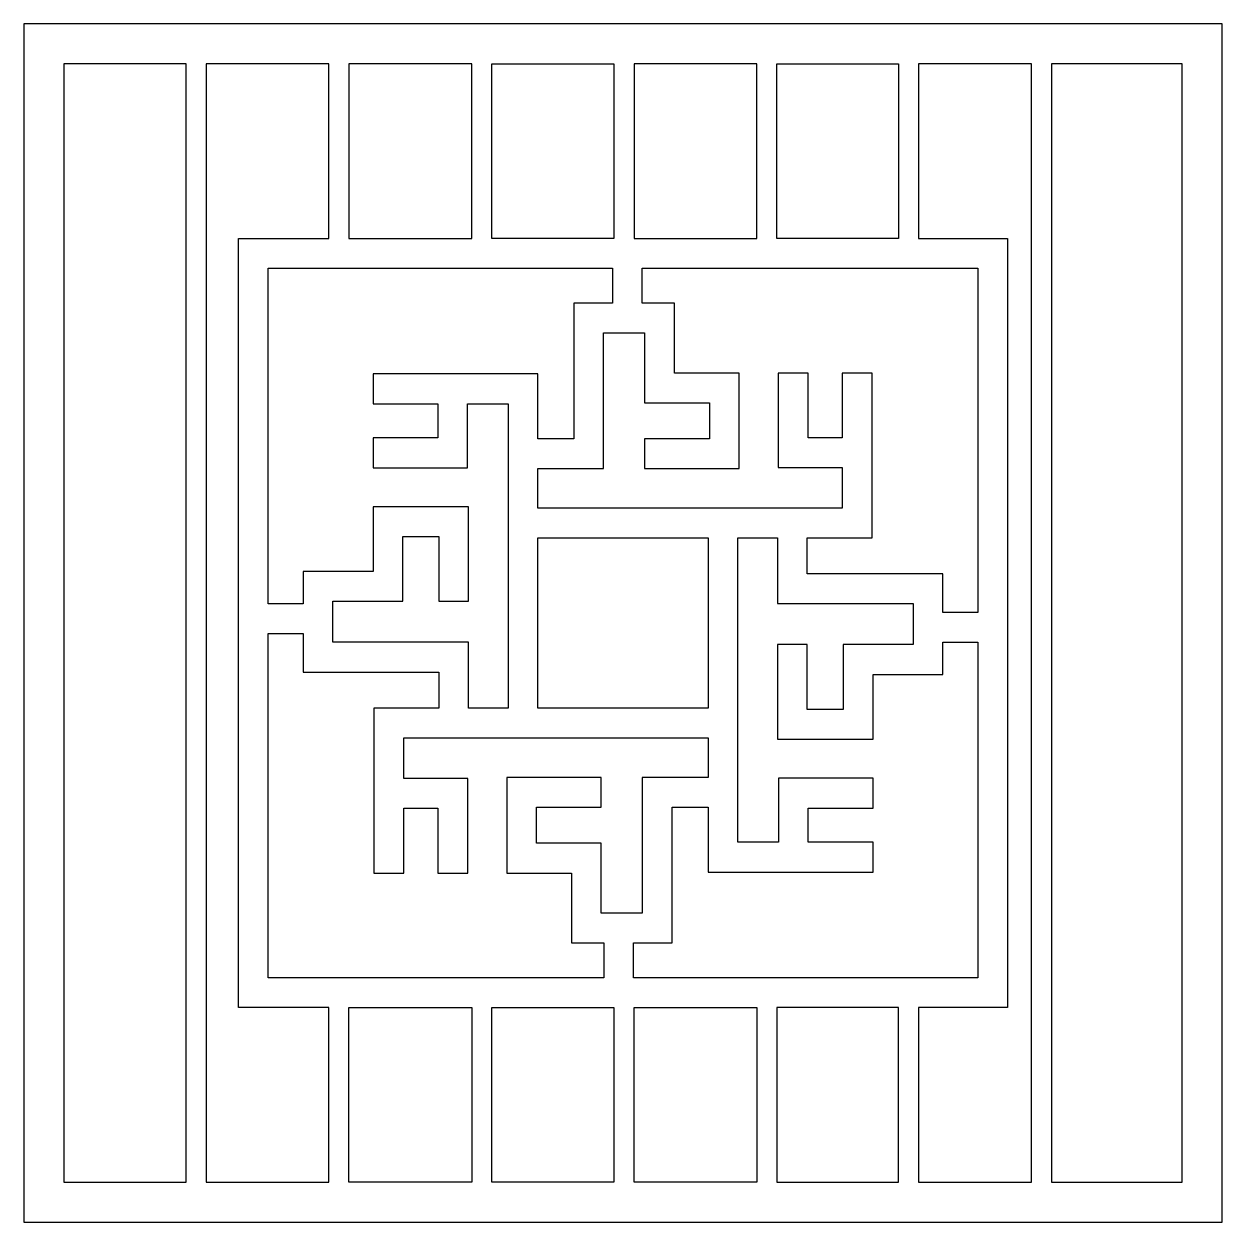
# Model space of a CAD drawing. Header units: millimetres. Extents: x 797 to 1992, y 78 to 1273.
import ezdxf

# ---------------------------------------------------------------- set-up
doc = ezdxf.new("R2010")
doc.units = ezdxf.units.MM
doc.layers.add('Layer 01', color=1, linetype='Continuous')

msp = doc.modelspace()

# ---------------------------------------------------------------- linework, layer by layer
at = {"layer": 'Layer 01'}
for points in [[(797.2, 78.1), (1992.2, 78.1), (1992.2, 1273.1), (797.2, 1273.1)], [(958.9, 117.9), (958.9, 1233.3), (837, 1233.3), (837, 117.9)], [(978.9, 117.9), (1101.4, 117.9), (1101.4, 292), (1011.2, 292), (1011.2, 1059.1), (1101.4, 1059.1), (1101.4, 1233.3), (978.9, 1233.3)], [(1244, 1059.1), (1244, 1233.3), (1121.4, 1233.3), (1121.4, 1059.1)], [(1264, 1233.3), (1385.7, 1233.3), (1385.7, 1059.1), (1264, 1059.1)], [(1405.7, 1233.3), (1405.7, 1059.1), (1528.3, 1059.1), (1528.3, 1233.3)], [(1669.5, 1233.3), (1669.5, 1059.1), (1548.3, 1059.1), (1548.3, 1233.3)], [(1802.2, 117.9), (1802.2, 1233.3), (1689.5, 1233.3), (1689.5, 1059.1), (1778.3, 1059.1), (1778.3, 292), (1689.5, 292), (1689.5, 117.9)], [(1822.2, 1233.3), (1822.2, 117.9), (1952.4, 117.9), (1952.4, 1233.3)], [(1240.6, 697.2), (1240.6, 791.5), (1145.4, 791.5), (1145.4, 726.9), (1075.6, 726.9), (1075.6, 694.8), (1040.9, 694.8), (1040.9, 1029.4), (1384.2, 1029.4), (1384.2, 994.7), (1345.7, 994.7), (1345.7, 859.4), (1309.9, 859.4), (1309.9, 924), (1145.4, 924), (1145.4, 894.3), (1209.9, 894.3), (1209.9, 860.2), (1145.4, 860.2), (1145.4, 830.5), (1239.6, 830.5), (1239.6, 894.3), (1280.2, 894.3), (1280.2, 590.7), (1240.6, 590.7), (1240.6, 656.3), (1105.3, 656.3), (1105.3, 697.2), (1175.1, 697.2), (1175.1, 761.8), (1210.9, 761.8), (1210.9, 697.2)], [(1416.3, 829.7), (1510.7, 829.7), (1510.7, 924.9), (1446, 924.9), (1446, 994.7), (1413.9, 994.7), (1413.9, 1029.4), (1748.6, 1029.4), (1748.6, 686.1), (1713.9, 686.1), (1713.9, 724.6), (1578.5, 724.6), (1578.5, 760.4), (1643.1, 760.4), (1643.1, 924.9), (1613.4, 924.9), (1613.4, 860.4), (1579.3, 860.4), (1579.3, 924.9), (1549.6, 924.9), (1549.6, 830.7), (1613.4, 830.7), (1613.4, 790.1), (1309.9, 790.1), (1309.9, 829.7), (1375.4, 829.7), (1375.4, 965), (1416.3, 965), (1416.3, 895.2), (1481, 895.2), (1481, 859.4), (1416.3, 859.4)], [(1309.9, 760.4), (1479.6, 760.4), (1479.6, 590.7), (1309.9, 590.7)], [(1548.9, 654), (1548.9, 559.6), (1644.1, 559.6), (1644.1, 624.3), (1713.9, 624.3), (1713.9, 656.4), (1748.6, 656.4), (1748.6, 321.7), (1405.2, 321.7), (1405.2, 356.4), (1443.7, 356.4), (1443.7, 491.8), (1479.6, 491.8), (1479.6, 427.2), (1644.1, 427.2), (1644.1, 456.9), (1579.5, 456.9), (1579.5, 491), (1644.1, 491), (1644.1, 520.7), (1549.8, 520.7), (1549.8, 456.9), (1509.3, 456.9), (1509.3, 760.4), (1548.9, 760.4), (1548.9, 694.9), (1684.2, 694.9), (1684.2, 654), (1614.4, 654), (1614.4, 589.3), (1578.5, 589.3), (1578.5, 654)], [(1373.1, 521.4), (1278.8, 521.4), (1278.8, 426.2), (1343.4, 426.2), (1343.4, 356.4), (1375.5, 356.4), (1375.5, 321.7), (1040.9, 321.7), (1040.9, 665.1), (1075.6, 665.1), (1075.6, 626.6), (1210.9, 626.6), (1210.9, 590.7), (1146.3, 590.7), (1146.3, 426.2), (1176, 426.2), (1176, 490.8), (1210.1, 490.8), (1210.1, 426.2), (1239.8, 426.2), (1239.8, 520.5), (1176, 520.5), (1176, 561), (1479.6, 561), (1479.6, 521.4), (1414, 521.4), (1414, 386.1), (1373.1, 386.1), (1373.1, 455.9), (1308.5, 455.9), (1308.5, 491.8), (1373.1, 491.8)], [(1244, 117.9), (1121.4, 117.9), (1121.4, 292), (1244, 292)], [(1264, 117.9), (1264, 292), (1385.7, 292), (1385.7, 117.9)], [(1405.7, 117.9), (1405.7, 292), (1528.3, 292), (1528.3, 117.9)], [(1669.5, 117.9), (1669.5, 292), (1548.3, 292), (1548.3, 117.9)]]:
    msp.add_lwpolyline(points, close=True, dxfattribs=at)

doc.saveas('drawing.dxf')
